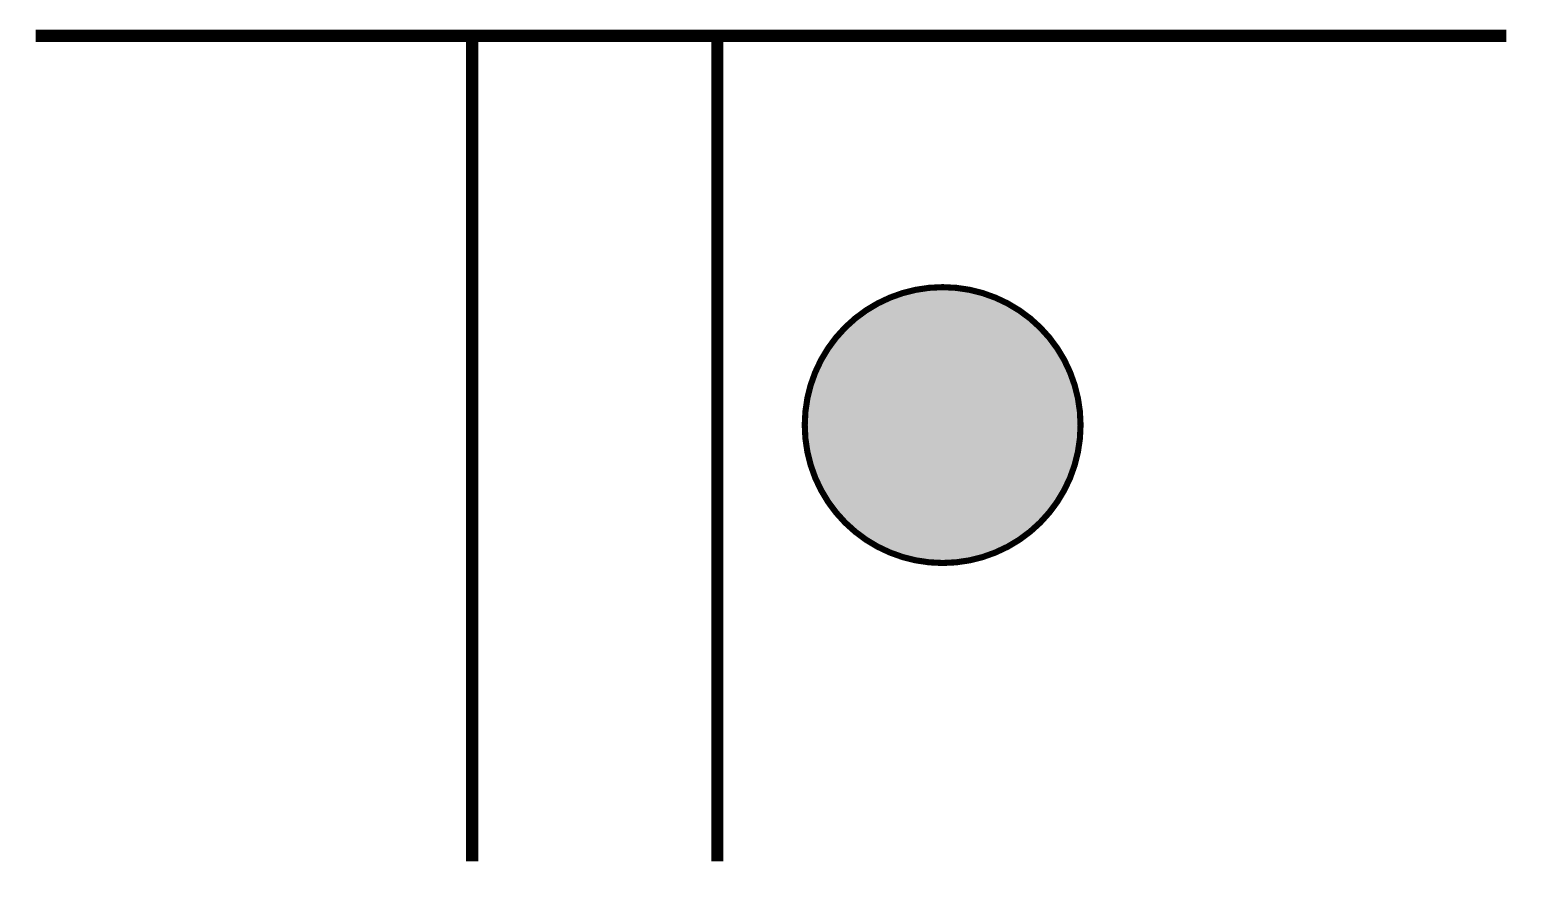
# Model space of a CAD drawing. Extents: x 1.6 to 13.7, y -0.1 to 6.7.
import ezdxf

# ---------------------------------------------------------------- set-up
doc = ezdxf.new("R2010")
doc.units = 0
doc.header["$MEASUREMENT"] = 0
doc.layers.get('0').update_dxf_attribs({"linetype": 'CONTINUOUS'})

msp = doc.modelspace()

# ---------------------------------------------------------------- hatches: boundary and pattern name
h = msp.add_hatch(color=256)
edge = h.paths.add_edge_path()
edge.add_arc((9.034, 3.476), 1.125, 180, 360)
edge.add_arc((9.034, 3.476), 1.125, 0, 180)

# ---------------------------------------------------------------- linework, layer by layer
at = {"const_width": 0.1}
for points in [[(1.636, 6.652), (13.631, 6.652)], [(5.196, 6.652), (5.196, -0.082)], [(7.196, 6.652), (7.196, -0.082)]]:
    msp.add_lwpolyline(points, dxfattribs=at)
at = {"const_width": 0.05}
msp.add_lwpolyline([(7.909, 3.476, 1), (10.159, 3.476, 1)], format="xyb", close=True, dxfattribs=at)

doc.saveas('drawing.dxf')
